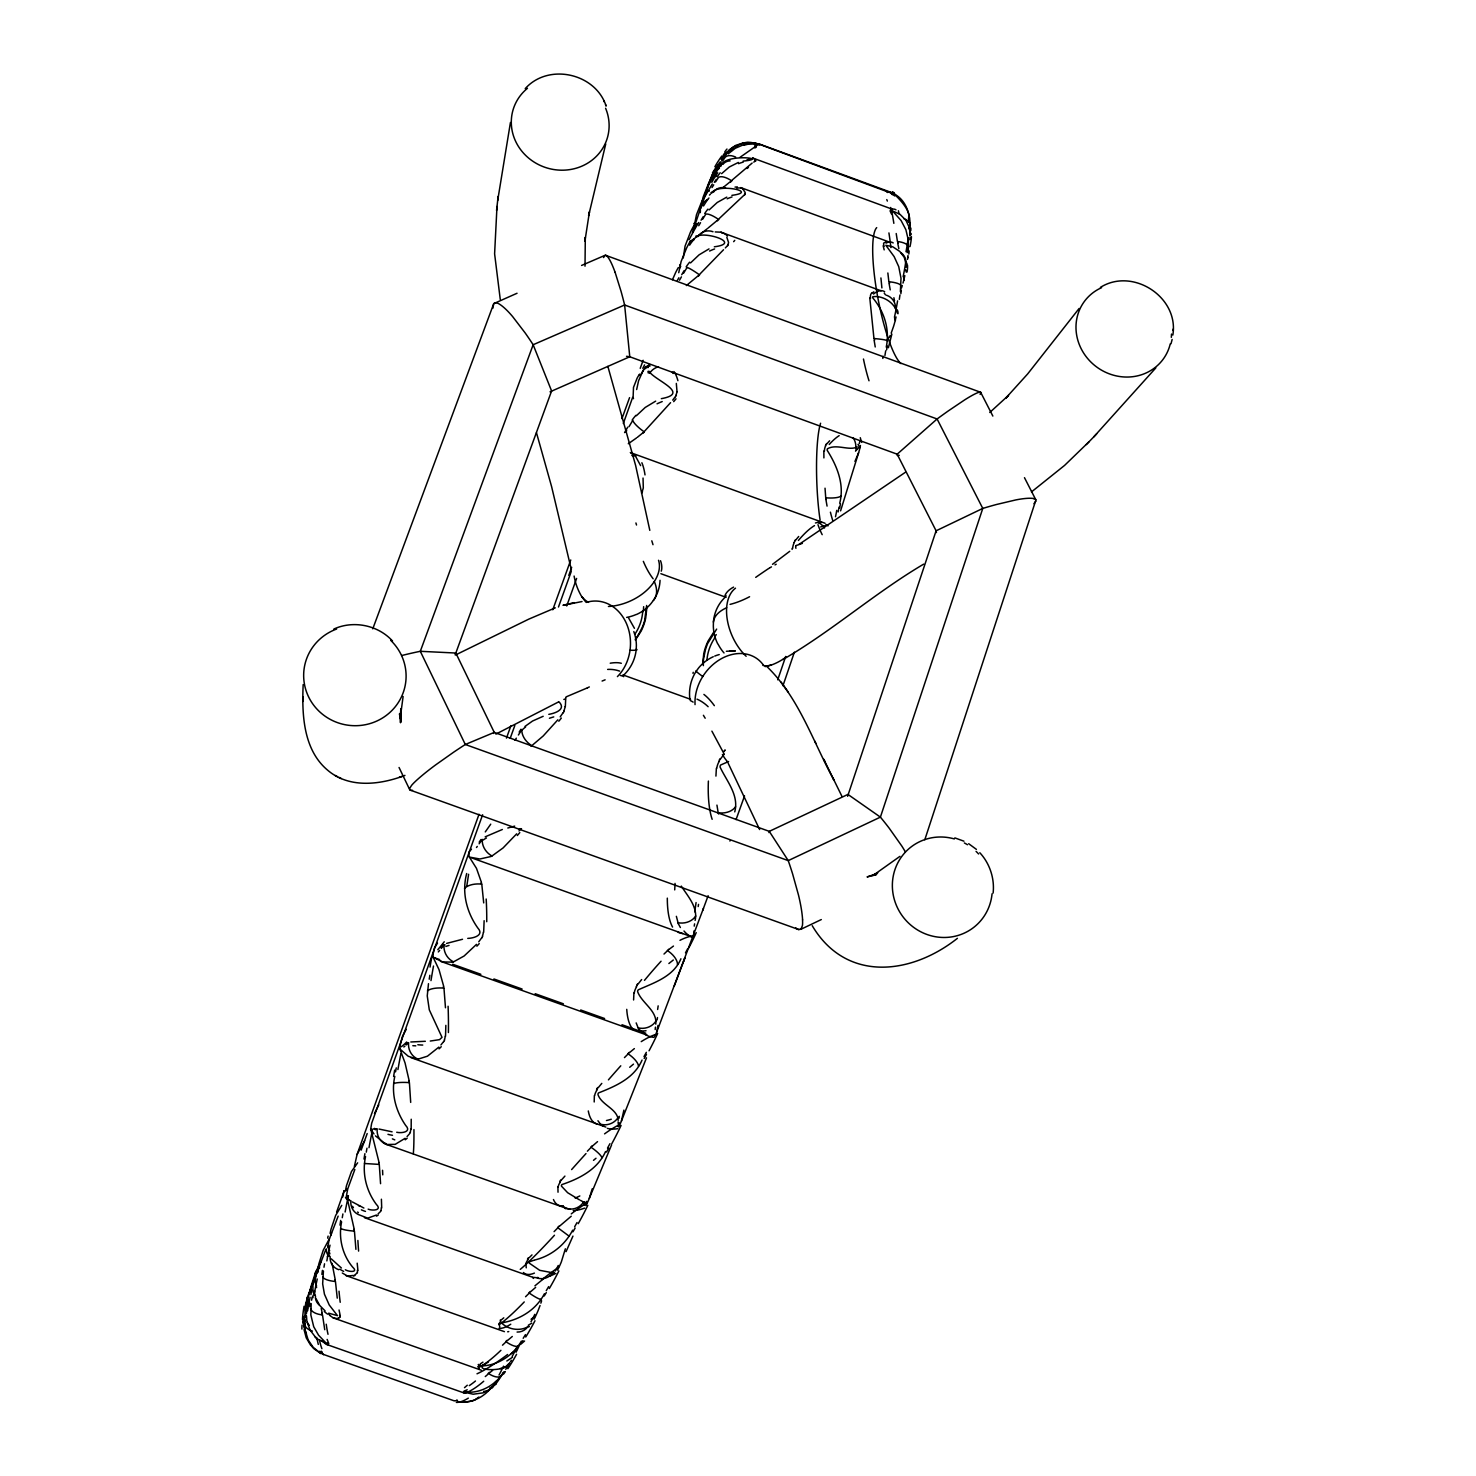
<?xml version="1.0" encoding="UTF-8"?>
<svg xmlns="http://www.w3.org/2000/svg" width="1476" height="1476" viewBox="0 0 1476 1476"><rect width="100%" height="100%" fill="white"/><g stroke="black" fill="none" stroke-linecap="round" stroke-linejoin="round"><path stroke-width="1.5" d="M618.149 1121.852L618.167 1123.439M906.227 265.754L906.172 267.248M306.436 1313.714L306.491 1311.666M674.716 889.899L675.03 883.404M357.93 1270.504L357.192 1263.179M304.185 1320.374L304.794 1328.455M715.934 776.099L716.377 768.24M404.941 775.398C380.402 784.771 349.388 788.719 327.82 770.343C303.097 749.79 301.842 714.107 303.17 684.569M302.82 701.451L302.931 696.69M643.647 606.691L643.351 611.544M908.275 252.414L908.404 240.404L905.877 229.684L901.098 220.551L892.5 210.902L899.973 214.297L905.95 220.311L909.53 228.024L910.157 235.791M303.816 1321.85L303.761 1325.706A13.45 8.745 -2.3 0 0 304.886 1329.156M311.215 1303.566L310.846 1314.968L313.724 1326.74L318.576 1335.208L326.196 1343.197L318.189 1339.267M310.938 1345.189A46.992 38.081 -51.6 0 0 313.761 1348.64L321.012 1353.64L313.17 1347.311L308.152 1339.931L304.997 1329.525L304.886 1319.728M466.693 873.534C461.601 892.39 466.582 912.131 477.744 927.906C484.608 935.267 473.611 938.256 467.763 938.385M908.478 222.101C915.268 207.599 880.674 183.983 896.652 195.404C907.574 202.821 910.655 217.083 910.157 229.481M702.631 664.403L703.757 653.683A58.468 56.475 33.1 0 1 708.259 640.732L713.997 631.728M683.259 257.968L685.067 246.105L690.454 232.119A123.394 112.545 25 0 1 693.462 226.437L694.218 225.883M658.001 1025.414L656.635 1032.222A151.161 59.372 20.4 0 1 654.514 1036.355M646.894 607.448L645.713 618.112A58.56 56.678 23 0 1 641.156 631.045L635.363 640.086M618.186 1120.358C617.688 1108.845 601.71 1105.266 598.038 1094.768A2.583 2.214 -5.2 0 1 598.555 1092.923C615.603 1086.17 634.274 1078.218 642.06 1060.063M734.753 811.874C739.236 795.195 726.69 781.173 720.122 767.151A2.62 2.546 -87.6 0 1 720.675 764.992L728.609 761.542M525.843 1263.548L526.249 1267.847M304.259 1318.105L304.407 1315.928M900.378 291.621L901.006 278.3L898.736 266.639L894.142 256.603L885.858 245.293L892.703 246.769L899.733 251.4L904.253 257.341L906.172 264.462M1172.848 335.07C1179.195 297.1 1132.719 267.064 1100.413 287.377M323.429 1271.02L322.654 1283.88L324.443 1294.194L329.24 1304.987L337.469 1315.633L328.668 1313.179M428.483 983.699L427.247 995.913L429.295 1009.842L442.025 1037.351L439.497 1039.658L430.272 1041.041M823.848 451.01L823.903 457.911M847.63 796.284L936.098 530.807L897.168 454.184L629.772 356.768L550.05 391.823M1173.088 330.606L1173.18 329.056M910.028 232.101L909.769 235.533M700.27 212.618L700.417 210.422M993.127 893.072C994.732 878.534 989.787 863.442 979.806 852.722M341.602 1221.87C338.336 1237.626 342.229 1254.637 352.579 1267.035C359.019 1272.847 348.687 1271.925 345.347 1269.766M680.916 958.791C673.462 976.688 654.274 982.61 638.259 989.824A2.601 2.417 -16.9 0 0 637.687 991.835C641.986 1003.311 657.374 1010.636 655.787 1024.141M792.077 549.386L792.169 548.316M394.793 1076.41C390.919 1093.421 395.882 1111.262 405.66 1125.413C412.044 1132.018 401.509 1133.42 396.712 1132.258M726.044 595.64A25.055 11.181 -11.9 0 0 725.343 597.042A41.863 39.538 39.3 0 0 713.425 622.116L713.332 626.045A42.011 40.055 34.6 0 0 717.631 643.665L718.222 644.422A42.214 40.535 32.5 0 0 724.015 652.945M381.712 1207.995L381.398 1199.213M303.964 1319.304L304.167 1316.869M365.55 1156.557C361.915 1173.106 366.177 1190.781 376.288 1204.305C382.616 1210.468 372.339 1210.929 368.151 1209.139M886.246 347.118C889.973 329.665 884.29 311.51 872.906 298.041A2.435 1.291 33.4 0 1 872.943 296.676C882.131 295.551 892.002 301.233 896.08 309.499M677.023 391.841L676.322 383.409M623.905 1110.118L621.414 1121.059A149.334 83.08 20.7 0 1 618.61 1126.908M623.647 675.159A42.121 41.31 9 0 0 636.248 649.089L636.377 645.086A42.287 41.328 18.6 0 0 633.813 631.599M839.733 503.15C844.641 484.534 837.095 465.973 827.243 450.42A2.546 1.993 39.9 0 1 827.593 448.667M496.988 206.492L494.608 253.835L500.272 299.48M557.91 1186.852L558.02 1192.221M910.028 237.415L909.769 239.666M693.868 227.673L696.487 214.721L701.69 201.714A126.438 122.213 29.2 0 1 704.901 195.515M305.145 1316.924L305.44 1314.286M655.178 1029.547L655.436 1027.148M907.98 255.44L907.537 259.37M411.177 1129.251L411.214 1119.232M497.67 200.57L510.438 122.49M496.545 210.533L498.132 196.474M636.654 389.553L638.591 380.716L642.447 372.063A149.703 98.338 17.6 0 1 645.418 367.155L649.883 364.535M681.303 886.098C687.798 896.283 698.166 907.297 695.122 920.415M594.348 1095.653L594.201 1101.982M678.739 272.709L681.119 261.492L686.598 248.023A143.67 126.567 14.9 0 1 690.048 241.603L695.51 237.728M445.531 1036.337L445.844 1025.359M633.924 992.887L633.591 999.972M311.639 1300.227L312.063 1297.164M899.954 295.016L899.327 299.37M483.667 932.26L484.128 920.692M565.345 706.561L565.751 697.742M699.993 211.898L700.344 209.537M700.657 208.19L703.277 196.714L708.775 182.895A130.072 129.39 77.2 0 1 712.17 176.29L715.454 173.891M323.982 1267.238L324.536 1263.788M694.587 923.865L694.237 926.116M702.76 203.264L703.13 200.921M885.692 350.808L884.936 355.476M403.114 696.487L400.217 718.092L400.826 708.867L400.513 722.742L400.199 713.388L401.177 721.672L399.387 713.941M354.351 1166.52L357.081 1154.453L479.036 814.254M429.221 979.197L429.867 975.267M342.266 1217.718L342.893 1213.955M366.288 1152.147L366.971 1148.199M395.55 1071.871L396.251 1067.868M839.032 507.098L838.755 508.556M693.019 673.388L693.222 672.3M692.373 232.599L700.38 208.891A140.257 133.467 11 0 1 703.941 202.083L707.502 199.5M838.589 509.534L838.128 511.951M565.363 1248.807L561.36 1261.851A144.094 117.895 21.6 0 1 557.504 1270.172M700.805 207.138L708.517 185.404A136.954 135.718 -14.8 0 1 712.096 178.467L716.45 175.275M592.227 1188.807L589.311 1198.346A146.954 102.803 21.1 0 1 585.935 1205.597M703.591 198.559L711.192 177.046A134.667 133.006 -66.2 0 1 714.716 170.183L718.074 167.784M338.152 1216.132L329.406 1238.918A143.283 130.165 25.8 0 0 327.912 1246.261L329.037 1250.559M888.386 347.746L891.873 334.093M768.904 832.575L769.273 831.357L847.925 794.42L880.397 817.132A90.59 21.771 54.1 0 1 889.235 828.239L901.836 846.08A40.811 9.945 54.1 0 1 905.268 851.744M605.732 143.984L588.61 215.754L589.441 211.843L584.902 241.308L585.308 237.415L585.013 266.178M924.806 839.752L1035.931 499.921A33.431 6.384 -17.4 0 0 1034.953 499.017L1033.735 498.611M1171.022 343.742L1172.147 339.462M860.453 445.494A147.268 96.826 18.6 0 1 858.589 452.8L840.6 510.844M540.862 1303.16L541.6 1300.799M901.504 287.986L902.279 285.532M858.589 452.8L854.936 461.434M603.518 257.562L605.197 255.293A33.413 6.052 76.7 0 1 606.396 255.625L607.319 256.437A40.036 7.251 76.7 0 1 615.086 272.322M336.602 1212.091L344.222 1190.615M744.55 795.896L736.063 819.586M623.315 423.501L632.65 397.395M506.471 738.111L510.899 725.786M482.634 814.752L371.712 1123.144A149.371 104.39 22.3 0 0 370.753 1129.14L379.074 1162.534M568.795 575.382L571.692 567.337M510.216 738.277L514.829 725.491M621.95 418.612L629.569 397.634M552.762 609.773L570.769 559.976M640.215 368.336L643.13 360.292M361.159 1150.118L367.192 1133.55M703.48 908.293L656.635 1032.222M540.05 1305.522L538.26 1310.19A140.921 128.191 22.6 0 1 534.072 1319.23M683.665 961.263L684.919 957.85L674.237 986.097M702.668 910.507L708.129 895.711M372.764 628.831L493.759 303.613L517.043 293.263M357.081 1154.453L364.664 1140.671M891.172 333.17L893.589 326.307A141.309 124.63 17.4 0 0 896.043 316.934M672.484 279.72L675.602 272.617A120.626 101.235 23.4 0 1 678.351 267.525M646.506 1057.812L621.414 1121.059M374.461 1113.476L378.797 1104.915M611.599 1144.878L589.311 1198.346M566.046 1251.666L572.946 1236.095M889.272 337.561L890.249 335.384M1035.894 501.12L1033.938 503.703M317.488 1270.541L309.48 1292.386A137.489 135.977 -88.7 0 0 307.801 1300.079L309.093 1305.301M354.83 1169.49L347.856 1188.586A146.493 119.722 23.5 0 0 346.565 1195.394L354.24 1229.342M646.34 1052.333L643.997 1056.595M316.786 1272.681L307.764 1296.26A134.814 132.6 -70.2 0 0 306.104 1303.788L307.395 1308.806L306.104 1303.788M609.957 1143.697L607.522 1148.051M325.735 1249.711L316.62 1273.493A139.888 135.792 33.1 0 0 314.978 1281.131L316.602 1287.607M577.042 1222.534L574.625 1226.814M679.495 280.2L681.432 276.861M605.547 1151.557C597.503 1169.472 579.514 1178.623 561.95 1184.564A2.546 1.919 0.8 0 0 561.489 1186.169L567.651 1192.719L579.348 1199.803M625.953 431.951L626.71 430.623M548.648 1286.611L546.268 1290.651M698.72 225.736L700.528 222.673M629.016 426.675L632.761 420.42A15.35 3.616 36.1 0 0 644.071 431.748L670.565 402.671M980.119 394.406L980.784 392.468A33.321 3.856 -36.9 0 0 980.082 392.118L979.142 392.247A39.926 4.631 -36.9 0 0 964.621 399.922L948.404 410.845A88.615 10.147 -36.9 0 0 937.094 418.981L897.168 454.184L897.279 455.438L899.253 455.346M572.651 1230.191C565.031 1244.988 551.009 1256.039 534.829 1259.987M683.591 273.189L687.06 267.488A14.778 1.605 35.7 0 1 699.273 274.702L723.535 249.739M638.315 635.086L642.263 627.355A67.232 64.833 0.7 0 0 644.588 620.769L646.654 605.455M320.938 1261.629L315.643 1272.054L311.104 1286.113A129.537 128.707 -21.1 0 0 309.517 1293.327M712.041 187.544L713.72 184.814M563.168 712.613L560.197 716.856M498.132 1379.47L496.951 1381.333M525.456 1334.636L523.187 1338.308M702.558 219.315L705.786 214.186A14.428 3.948 36.2 0 1 718.388 219.334L744.476 194.758M718.646 761.671L719.642 760.14M544.367 1293.806C536.157 1309.802 519.903 1319.618 502.596 1322.699A2.435 1.199 6.6 0 0 502.32 1323.677C509.312 1329.95 520.88 1331.37 528.906 1326.204M794.07 542.412L794.937 541.102M719.513 165.607L721.008 163.264M481.563 937.998L478.741 941.817M493.759 303.613L492.836 308.263M518.39 734.993L521.821 729.771A15.719 10.978 42.3 0 0 531.821 745.657L543.223 735.952L557.836 719.808M715.565 181.88L718.498 177.471A14.059 5.978 37.3 0 1 731.413 180.681L752.151 163.061M636.211 986.706L637.226 985.212M825.453 445.77L826.228 444.645M675.362 396.62L672.724 400.107M507.873 1366.149L505.733 1369.341M516.323 738.166L515.013 740.196M714.458 637.263L716.266 634.588M521.379 1341.13C513.482 1354.82 499.183 1364.691 483.279 1365.872C475.327 1370.706 507.652 1372.071 509.552 1362.791M719.937 163.153L720.657 162.065M443.612 1041.576L440.937 1044.934M329.425 1238.678L323.262 1250.172L319.019 1263.327A126.05 120.589 11.6 0 0 317.58 1270.061L318.06 1271.961M689.864 699.07A42.048 41.014 50 0 1 696.469 670.842L698.849 667.65A42.214 41.144 40.4 0 1 713.277 656.728M596.489 1090.044L597.466 1088.661M722.76 157.526L721.413 159.39L722.687 157.36M511.452 1360.282L510.364 1361.776M722.668 160.81L725.269 157.194A13.69 7.694 39 0 1 735.657 157.083M660.049 580.308A41.918 39.834 13 0 1 653.407 600.4L651.064 603.5A42.084 40.239 19 0 1 636.746 614.385L635.953 614.588A42.269 40.664 22.4 0 1 626.691 617.392M479.128 843.792L482.265 839.401A15.701 12.749 47.8 0 0 491.969 855.988L503.076 847.944L516.692 833.811M495.973 1382.809L490.327 1388.971L483.132 1392.846L473.206 1394.23L465.918 1392.532L467.394 1392.274M495.991 1381.407L494.054 1384.082M406.251 1029.362L402.524 1036.189L400.439 1044.049A151.807 84.372 21.5 0 0 399.885 1048.993L405.051 1062.941L409.166 1080.764M504.054 1371.776C496.342 1384.008 482.634 1392.624 467.929 1392.274M477.283 846.412L476.49 847.501M520.825 828.608L519.017 830.988M720.436 759.015L723.923 754.494M723.111 158.559L724.015 157.342M559.847 1181.981L560.769 1180.782M493.501 733.461L494.257 732.391L455.826 653.038L551.6 390.974L533.15 344.738A89.261 20.941 56.6 0 0 525.179 332.967L512.615 316.565A40.203 9.557 56.7 0 0 498.168 303.429L496.711 302.931A33.561 7.97 56.7 0 0 494.94 302.82L494.497 302.986M1079.122 308.466L1027.665 373.926L1005.802 398.096L1008.532 395.347L989.769 412.487M638.019 984.105L641.654 979.547M795.638 540.142L798.7 536.471M724.126 155.423L726.395 152.637A13.321 9.04 41.6 0 1 729.513 150.589M727.502 245.588L725.343 247.931M341.768 1205.338L335.679 1215.394L330.993 1229.305A123.043 110.239 15 0 0 330.107 1233.419M598.26 1087.646L601.802 1083.384M724.218 155.607L733.258 147.102L743.627 143.024A45.867 36.328 89.7 0 1 747.742 142.213L756.118 143.449M441.269 948.422L444.036 945.064A15.59 13.967 58.1 0 0 453.538 961.854L464.11 956.005L476.508 944.363M718.277 169.353L719.495 167.877M491.951 1386.757C485.327 1395.669 474.848 1401.942 463.575 1402.071C447.191 1401.019 472.763 1403.971 476.324 1398.639M826.855 443.852L829.623 440.807M527.504 1259.582L528.353 1258.585M724.771 156.345L725.878 155.017M439.663 950.378L438.317 951.928M690.547 262.931L699.052 254.868L709.015 248.909M561.507 1179.896L564.921 1176.095M1155.819 367.911L1093.734 436.914M636.377 415.734L645.197 407.468L655.676 401.14M437.486 943.164L434.498 947.924L433.206 953.607A153.633 60.295 20.8 0 0 433.132 957.26L439.018 969.64L443.704 986.337M709.107 209.943L717.244 202.47L726.801 197.12M716.653 629.09L707.631 643.573A67.103 64.077 52.5 0 0 705.325 650.16L703.591 658.665A44.704 43.025 45.5 0 0 703.369 665.639M455.014 654.016L455.826 653.038L420.309 651.303A90.977 17.804 -15.4 0 0 406.62 654.329L401.841 655.492M721.598 173.67L729.292 167.009L738.351 162.452M357.635 1162.83L351.454 1171.557L346.509 1185.597A120.331 98.338 16.5 0 0 345.439 1191.114L345.439 1191.114M857.261 446.896C849.364 451.158 836.707 443.593 827.612 448.686M587.393 1151.188L591.175 1147.313A15.295 3.136 34.7 0 1 601.913 1157.719M554.09 1231.648L557.873 1227.792L569.053 1236.113M529.035 1257.847L531.987 1254.895M624.459 1057.609L628.167 1053.882A15.498 5.812 34.9 0 1 638.499 1066.244M1031.484 491.914L1064.565 465.42L1089.159 441.619M1086.299 444.59L1096.65 433.907M720.805 166.437C722.041 153.153 772.059 158.393 743.148 161.087M525.567 1296.74L529.275 1293.068A14.705 2.048 35.9 0 0 540.88 1299.249M728.129 153.91L735.306 148.264L743.812 144.63M796.173 545.548L802.354 543.371M663.997 954.05L667.539 950.673A15.646 8.376 35.7 0 1 677.502 964.732M438.852 1047.111L427.45 1056.189L418.003 1059.159A15.443 14.575 79.2 0 1 408.594 1042.665L406.269 1044.897M709.439 195.09L710.491 194.112M407.044 1136.575L409.479 1133.808A16.974 12.823 42.2 0 0 410.402 1132.498M559.164 1226.501L571.23 1216.224M502.504 1345.189L506.084 1341.813A14.373 4.336 37.2 0 0 518.094 1345.964M592.466 1146.04L597.54 1141.631M530.548 1291.814L535.64 1287.386M525.216 88.634C548.389 62.675 595.529 73.154 606.138 106.087L605.511 104.667M697.964 275.957L686.395 285.551M629.422 1052.683L634.366 1048.606M717.115 220.533L707.926 228.171M525.013 726.395L532.559 721.026L543.186 716.284M728.978 149.962L735.601 145.423L743.535 142.785M507.338 1340.651L512.301 1336.481M642.706 433.003L637.411 437.283M501.766 1319.526L503.777 1317.81M871.726 293.3L873.81 291.824M730.214 181.751L724.199 186.622M485.272 1376.573L488.685 1373.621A14.004 6.31 39 0 0 501.028 1375.872M404.922 1046.115L403.834 1047.001M668.739 949.585L673.462 946.061M405.125 1138.31L395.217 1144.343L386.62 1144.509A15.295 14.575 -69.6 0 1 377.21 1128.753L375.328 1129.786M740.011 157.323L757.188 145.312M489.884 1372.588L492.67 1370.337M707.096 228.835L700.214 234.241M795.712 927.85L796.745 928.644A83.412 15.756 74.9 0 0 798.202 929.456L801.025 929.124L802.409 925.6A34.243 6.476 74.8 0 0 802.612 922.445L802.557 919.825M722.188 188.208L723.793 186.935M378.133 1213.807L380.31 1211.722A16.642 10.553 38.7 0 0 381.085 1210.671M899.936 856.357L873.497 875.139L876.135 874.788L867.076 876.928L877.187 873.478L872.15 875.508M755.011 161.308L753.738 162.102M772.52 564.312L789.752 551.286M698.314 235.662L699.273 234.961M636.543 437.929L628.278 443.759M696.432 237.064L697.373 236.363M485.18 836.837L502.338 829.494M798.977 544.423L905.544 472.191M714.716 170.183L718.074 167.784M712.17 176.29L713.757 175.201M471.453 849.217L469.294 851.652L468.888 854.899A154.814 33.173 20.3 0 0 469.368 857.076L476.49 868.368L481.453 882.463M731.672 149.703L733.461 148.486M712.096 178.448L716.34 175.589M482.947 1362.127L480.309 1363.879M711.764 193.153C715.731 182.803 760.454 191.603 731.875 195.349M339.498 1317.681L337.893 1318.345M478.907 1397.052L477.209 1398.123M923.699 564.127C874.825 592.965 832.095 631.027 783.055 659.477M376.417 1215.043L367.709 1218.143L360.347 1215.32A15.018 14.096 -43.3 0 1 350.864 1200.689L349.443 1200.542M703.941 202.083L707.336 199.998M957.389 938.349C910.803 975.175 845.859 982.499 812.224 925.692M769.679 567.909L768.073 568.887A82.25 7.675 -33.5 0 0 755.712 577.356M770.269 567.577L771.45 566.876M633.481 398.686A36.992 24.003 20.7 0 1 633.112 397.136L633.499 387.395L637.152 378.096A116.106 75.258 21.8 0 1 639.385 374.387L640.049 374.018M354.941 1274.729L356.841 1273.345A16.254 8.063 36.7 0 0 357.469 1272.57M690.048 241.603L694.237 239.389M774.992 564.884L776.192 564.238M873.497 875.139L877.722 872.851L872.777 875.305M558.408 702.004L495.899 734.107M446.601 943.404L462.523 939.271M735.38 147.342L737.428 146.308M455.291 655.086L528.851 619.108L555.29 607.854M587.393 687.871L589.33 686.93M587.264 687.927L566.046 696.912M800.675 929.4L821.302 919.566M467.228 1389.783L463.833 1391.241M581.581 265.44L604.846 255.403M602.097 681.045L605.123 679.827M333.871 629.034C353.391 620.086 378.133 625.086 392.542 641.045M661.322 398.668C691.358 393.225 653.997 380.162 648.923 371.14M353.447 1275.43L347.561 1276.076L342.303 1273.013M399.166 777.372L402.837 776.099M696.524 236.511C704.919 230.939 742.41 243.134 714.329 246.806M815.435 522.984L817.815 522.338A15.406 14.668 62.2 0 1 824.512 527.965M548.795 714.347C555.179 713.295 566.692 709.31 558.795 701.672M514.7 826.117L507.799 828.018M645.418 367.155L650.104 365.974M534.054 1260.209L529.847 1261.666A2.491 1.587 4.4 0 0 529.275 1263.124L539.718 1270.319L553.832 1272.995M759.605 144.611L758.406 144.925M759.384 144.685L759.494 144.648A15.018 1.144 5 0 0 759.015 144.408M574.256 602.614L563.002 605.308L582.024 601.562M886.264 241.935L884.53 242.599A37.306 13.413 65 0 0 884.106 242.784L883.663 243.245A14.649 4.945 43.5 0 0 884.161 246.326M754.218 143.928L759.494 144.058L890.526 192.157M452.523 962.131L442.579 961.928L433.132 957.26L439.645 959.585M328.373 1344.599L327.063 1344.562M457.523 1400.558L455.088 1400.835M410.808 1041.982L425.328 1041.281M508.74 1331.592L507.67 1331.795M744.642 143.928L756.081 143.486M743.627 143.024L751.266 142.508L758.277 143.873L889.714 192.6M735.011 187.101L737.354 186.898M748.332 143.707L756.468 143.615M412.524 790.287L411.527 790.38A83.652 10.221 -35.8 0 1 410.365 790.232L409.535 788.59L411.638 785.306A34.354 4.207 -35.7 0 1 413.889 782.87L415.863 780.97A41.144 5.018 -35.7 0 1 435.826 764.771L453.759 752.114A91.309 10.978 -35.7 0 1 465.309 744.494L494.257 732.391L769.273 831.357L788.239 860.619A91.032 16.937 74.8 0 1 792.612 873.921L798.498 895.083A41.014 7.731 74.8 0 1 802.593 919.899M890.877 209.075L892.279 209.205A57.933 16.088 -81.4 0 1 895.969 209.832M715.233 231.935L720.971 232.193L881.172 290.827M538.02 1277.478L536.969 1277.589M726.376 651.285L731.948 650.953M818.608 522.246L821.818 522.393M454.184 1400.853L322.266 1354.009M697.853 236.529L697.964 236.511A14.649 13.432 67.6 0 1 712.982 231.714M732.982 650.953L735.343 650.953L729.716 650.934M364.498 1163.512L379.277 1164.398L380.568 1183.678M417.099 1059.141L408.243 1056.263L399.885 1048.993M569.773 1209.028L566.766 1208.475M392.099 1131.815L379.037 1129.048M532.744 1277.293L536.212 1277.644A14.981 14.336 77.5 0 0 553.131 1272.386M323.539 1354.673L321.288 1351.924M954.824 837.888L963.957 841.191M363.889 1208.032L352.321 1201.907M752.797 158.024L755.546 159.906M364.406 1217.645L532.283 1277.127M345.974 1275.596L504.423 1331.647M330.126 1315.688L333.17 1317.865L481.36 1370.245M464.829 1393.233L325.993 1344.23L322.1 1341.001M410.992 1057.646L605.88 1127.074M386.62 1144.509L566.101 1208.254A15.258 14.815 -73 0 0 583.537 1202.054L583.869 1203.862M464.608 1393.159L463.187 1392.237M452.671 964.234L480.881 974.308M493.906 978.975L522.117 989.049M535.142 993.699L563.352 1003.791M580.714 1009.99L604.588 1018.514M621.968 1024.731L645.842 1033.255M440.531 961.3L647.041 1035.1M799.106 929.695L409.848 789.974L399.055 767.483M622.909 674.901L690.602 699.329M630.326 452.542L825.029 523.26M660.879 573.703L726.081 597.319M605.566 255.274L980.654 392.284L992.85 416.066M752.52 157.932L892.279 209.205M740.712 187.581L889.88 242.249M720.971 232.193L722.004 232.581M566.101 1208.254L563.094 1206.409M333.17 1317.865L336.62 1318.511A54.852 20.277 88.7 0 0 337.893 1318.492M385.845 1144.195L375.457 1135.856M603.721 1126.28L601.046 1124.657M580.419 1200.32L583.537 1202.054M335.126 775.472L337.432 776.634M338.945 777.409L341.233 778.553M630.898 452.892L634.754 455.438M341.417 1268.013L331.27 1258.843M891.135 192.397L892.224 193.245M890.748 193.172L892.371 194.205M968.68 843.719L976.392 849.364M325.071 1310.836L319.757 1305.522L316.233 1299.028M893.46 194.98L894.714 195.957M626.525 356.306L629.772 356.768L624.625 304.997A88.855 15.885 76.6 0 0 621.064 291.381L615.086 272.248M742.945 189.02L745.195 192.544A14.114 5.517 -0.7 0 1 744.605 194.002M641.045 1031.355L638.721 1028.643M348.096 1199.822L348.668 1200.283A65.534 11.845 -66.1 0 0 349.572 1200.228M767.133 666.801C799.014 697.687 812.907 741.579 833.737 779.679L823.719 759.199L824.733 761.302M314.905 1336.426L310.126 1330.134L307.211 1322.404M321.399 1353.215L319.812 1351.186M329.941 1315.467L328.964 1314.323M479.165 1368.769L478.095 1366.758M884.216 293.152L885.6 294.923M936.467 532.541L936.098 530.807L982.776 508.427A88.911 16.753 -17.4 0 1 996.318 504.534L1015.912 499.903A40.055 7.638 -17.4 0 1 1033.809 498.574M310.716 1345.374L306.233 1337.81L304.038 1329.636M890.471 192.341L892.482 194.795M373.981 1133.955L370.753 1129.14M781.118 682.096L788.129 691.986M329.185 1255.523L330.181 1256.759A14.649 13.21 -24.6 0 0 338.76 1269.711M353.428 1207.682L352.506 1206.279M628.499 617.798L634.44 628.315M680.381 927.518L678.37 923.773M724.218 754.144L711.893 731.137M703.406 715.288L705.177 718.222M672.392 372.155L673.13 373.465M726.819 237.249L728.554 242.47A14.483 7.731 -2.5 0 1 727.834 244.536M638.573 1028.698A47.214 23.081 -19.6 0 1 638.13 1027.886L636.174 1022.905M597.946 1120.745L600.474 1124.159A15.406 14.852 -33 0 0 618.241 1117.369M348.982 1200.265L346.565 1195.394M1024.473 477.67L1035.709 499.589M832.778 777.704L841.892 796.247M814.77 741.1L815.877 743.387M728.148 763.184L759.642 829.549M603.702 100.589L604.293 101.918M891.412 213.891L890.046 210.791M499.792 1326.998L499.054 1323.843M329.646 1250.781L327.912 1246.261M328.687 1254.563L328.336 1253.493M305.735 1331.942L306.418 1333.732M327.137 1339.415L328.797 1343.603M795.933 548.297L795.712 547.485A2.583 2.269 46.9 0 1 796.154 545.53M640.639 465.641L635.436 456.084A15.443 14.409 -30.8 0 0 631.876 455.512M678.388 923.773A47.509 28.782 -25 0 1 678.038 922.685L676.359 916.319M318.133 1271.74L317.58 1270.061M316.528 1285.947L314.978 1281.131M653.001 544.699L651.802 540.806M896.338 310.052L896.522 311.03M536.471 432.726L551.581 486.545L571.378 569.791M607.854 366.399L635.639 465.512L649.809 530.364M309.185 1305.061L307.783 1300.079M884.179 249.887L883.146 245.736M318.299 1344.415L316.657 1337.367M329.609 1252.792L329.886 1253.899M907.482 249.093L907.74 250.145A134.482 133.855 0.5 0 1 907.186 252.673M314.886 1294.101L315.458 1296.186A14.243 11.956 -13.2 0 0 319.425 1305.153M898.404 210.754L899.068 213.78M321.233 1308.345L322.248 1313.363M898.847 248.669L897.703 243.116M332.045 1263.29L335.236 1279.784M339.056 1310.005L340.255 1315.78M827.058 506.102L825.914 499.571M890.231 289.886L889.087 283.447M694.015 930.913L693.775 934.843A152.305 32.657 20.1 0 1 692.392 937.039L469.368 857.076L479.885 858.995L490.844 856.541A48.118 31.125 60.2 0 0 491.969 855.969M875.231 346.971L874.143 340.31M324.738 1329.71L322.506 1314.913A14.022 6.587 1.7 0 1 310.716 1308.64M896.209 233.522L897.445 241.529A14.04 5.701 1.3 0 1 908.626 247.156M716.93 805.103L718.185 812.722A15.701 11.254 1.5 0 0 735.565 806.726M314.609 1292.349L314.48 1290.762M887.851 272.986L888.866 281.75A14.391 3.653 3 0 1 901.006 285.661M337.248 1298.142L335.458 1281.482A14.391 4.612 3 0 1 322.69 1276.869M643.038 478.04L643.296 487.818A15.332 13.21 -18.9 0 1 642.097 491.416M355.919 1249.342L354.443 1231.132A14.742 2.343 3.7 0 1 340.679 1228.346M869.788 297.875L873.958 338.539A14.742 1.31 4.1 0 1 887.094 340.587M483.704 902.906L481.785 884.124A15.664 8.081 1.1 0 0 464.534 888.46M825.029 488.187L825.73 497.799A15.314 3.911 4.9 0 0 840.877 496.102M306.473 1315.836L306.713 1318.972A13.838 10.443 -6.4 0 0 309.37 1325.374M445.475 1007.757L443.962 988.127A15.535 5.535 2.8 0 0 427.394 990.894M410.697 1102.406L409.406 1082.628A15.332 2.841 3.6 0 0 393.686 1083.624M390.697 640.344A51.236 49.889 7.5 0 1 385.974 715.657A51.236 49.889 7.5 0 1 310.144 699.808A51.236 49.889 7.5 0 1 336.62 629.034M586.212 602.429A42.859 35.719 -87.7 0 1 626.71 624.127A42.859 35.719 -87.7 0 1 617.411 676.617M636.23 649.089A42.841 2.694 7.8 0 1 630.031 650.233M607.632 669.421A83.652 48.708 -67.2 0 1 619.606 671.119M620.4 675.455A27.601 3.1 1.4 0 1 623.702 676.672M610.234 663.204A83.394 26.217 -38.6 0 1 621.304 663.278M565.474 698.923A18.007 8.708 -15.1 0 1 563.85 699.458M605.603 108.265A49.188 46.033 17.4 0 1 583.61 165.367A49.188 46.033 17.4 0 1 520.29 149.187A49.188 46.033 17.4 0 1 527.467 88.302M658.536 560.29A42.638 27.601 -24.2 0 1 608.426 606.47M588.518 602.393A42.638 27.601 -24.2 0 1 582.079 596.857A42.287 40.516 26.7 0 0 585.529 601.654M654.292 581.544A42.656 22.749 33.6 0 1 653.407 600.4M653.148 578.795A82.398 40.018 87.8 0 1 643.333 561.341M660.528 560.714A27.38 15.314 41.6 0 1 661.266 571.157M581.913 596.95A60.442 57.509 29.4 0 1 574.109 576.046M635.916 522.965A82.361 2.749 73.5 0 1 636.525 525.013M642.724 611.488A49.575 47.97 23.3 0 1 634.901 634.182M706.912 660.215A49.501 47.822 32.8 0 1 714.974 637.614M794.365 652.189A595.197 36.494 -70.2 0 1 782.944 685.75M785.693 656.433A600.935 35.775 -70.2 0 1 777.723 679.809M576.618 578.426A602.06 3.063 -70.2 0 1 566.729 605.953M571.249 571.452A596.378 1.956 -70.2 0 1 558.481 607.005M638.222 635.031A44.778 43.358 9.6 0 1 635.27 639.293M645.178 368.76A82.914 12.048 -79.9 0 1 648.241 367.506M642.816 368.317A81.328 14.76 -60.6 0 1 644.588 364.886M632.189 420.014A57.693 56.549 59.7 0 1 635.916 415.328M624.588 432.597A66.272 3.173 -59.6 0 1 627.724 427.173M647.964 371.399A66.494 10.683 -76.8 0 1 648.259 373.004M649.532 373.317A15.258 14.594 -60.6 0 1 658.517 366.749M657.041 403.815A52.287 31.457 -24.4 0 1 662.207 401.564M832.685 520.345A77.324 30.129 88.6 0 1 830.416 512.172M822.187 534.663A74.796 30.885 89.9 0 1 817.962 524.681M826.246 499.478A46.402 37.841 -72.5 0 1 826.062 497.707M853.036 437.597A15.221 14.834 -80.6 0 1 855.729 448.409M855.656 450.457A65.719 5.793 -63.5 0 1 856.597 449.239M855.526 451.121A82.139 5.775 -57.8 0 1 859.604 446.896M857.98 444.387A77.785 29.612 86.7 0 1 859.918 447.689M861.652 442.339A75.996 24.557 84.4 0 1 860.268 437.689M859.973 440.604A80.553 16.771 -79.3 0 1 859.253 443.704M836.781 510.345A81.789 14.631 -80.7 0 1 835.508 516.729M840.453 503.703A65.571 7.657 -80.5 0 1 839.659 508.095M673.923 371.565A62.988 24.262 -73.8 0 1 677.908 380.697M676.894 391.841A15.111 11.697 -10.4 0 1 675.971 395.033M676.395 395.125A17.011 13.321 -3.8 0 1 675.584 396.693M676.008 398.815A57.896 13.967 -43.2 0 1 673.683 401.656M644.256 432.007A46.992 40.701 -68.4 0 1 642.89 433.261M820.102 520.087A62.712 9.336 88 0 1 820.601 423.243M824.401 451.195A15.682 11.365 55.2 0 1 825.619 445.918M826.062 444.331A39.741 25.35 81.3 0 1 826.708 443.556M829.235 444.479A62.785 20.24 -66.1 0 1 839.161 435.641M689.606 245.164A80.313 15.59 -76.6 0 1 694.347 239.167M689.052 239.832A78.228 17.62 -64.8 0 1 698.646 222.544M686.137 266.916A55.553 54.354 -18.2 0 1 689.624 262.193M681.727 274.721A64.077 6.882 -61.4 0 1 684.163 270.606M677.336 280.458A79.87 16.513 -62.6 0 1 678.886 277.746M695.75 236.178A64.335 12.214 -73.3 0 1 696.58 236.326M709.605 251.031A50.516 38.45 -40.7 0 1 714.624 248.946M869.013 380.79A72.066 19.944 81.9 0 1 863.46 359.019M874.567 340.273A44.612 33.653 81 0 1 874.364 338.521M886.652 295.274A14.612 13.671 -20.9 0 1 895.434 308.742M896.116 309.388A63.579 7.583 -66.8 0 1 896.578 309.48M897.113 309.978A79.575 10.849 -61.1 0 1 897.962 313.761M894.585 318.004A75.092 16.992 79.6 0 1 895.434 320.513M897.39 313.299A72.73 11.882 78.8 0 1 896.725 310.55M894.53 300.809A72.73 11.882 78.8 0 1 893.884 297.709M897.574 300.883A77.49 19.391 -75.7 0 1 894.438 317.266M883.22 356.288A79.114 18.358 -77.6 0 1 882.832 358.447M887.187 345.938A63.413 11.015 -78.7 0 1 886.615 349.867M721.893 232.821A60.867 23.155 -65.5 0 1 727.465 236.068M728.351 244.61A16.31 8.708 2.5 0 1 727.797 245.662M734.753 240.348A55.811 4.059 -40.5 0 1 733.646 241.677M699.569 274.96A45.166 36.439 -38.1 0 1 698.24 276.233M870.545 298.263A15.037 7.232 45.9 0 1 870.803 294.499M871.172 293.558A38.21 17.823 68.8 0 1 871.652 293.152M873.515 294.038A60.664 19.502 -74.3 0 1 884.659 291.713M703.535 205.957A78.708 16.494 -74.6 0 1 708.941 198.005M703.462 199.444A76.457 18.099 -67.2 0 1 712.299 184.02M704.679 213.577A54.169 50.59 0.5 0 1 707.945 209.112M701.082 220.182A62.748 8.247 -62.6 0 1 703.277 216.603M710.897 192.729A63.007 12.343 -71.4 0 1 711.967 192.175M713.425 192.194A14.28 12.269 54.7 0 1 725.583 187.95M727.17 198.817A49.483 39.686 -52.5 0 1 732.022 196.954M900.95 363.594A70.424 13.782 79.3 0 1 877.279 294.647A70.424 13.782 79.3 0 1 876.707 227.636M889.53 283.466A43.505 29.981 71.7 0 1 889.308 281.787M900.877 252.617A14.225 12.509 -8.7 0 1 905.913 262.691M906.744 263.097A62.269 7.86 -68.6 0 1 906.965 263.817M907.445 264.942A77.97 12.472 -63.1 0 1 907.057 272.027M903.644 277.765A73.431 10.147 77.5 0 1 904.364 280.274M906.172 272.008A70.922 5.424 77.2 0 1 905.618 269.684M905.821 261.307A75.756 19.889 -73.8 0 1 903.127 276.713M904.825 275.643A137.932 131.456 15.7 0 1 902.998 283.078M901.301 290.163A62.084 12.177 -77.4 0 1 900.877 293.706M736.838 188.172A59.538 21.531 -61.7 0 1 743.055 188.78M745.195 194.076A15.885 6.144 3.9 0 1 744.827 194.814M718.738 219.592A44.04 32.675 -28.4 0 1 717.465 220.791M880.914 277.949A59.188 3.653 85.2 0 1 881.892 287.931M886.098 243.134A59.354 18.063 -78 0 1 893.201 242.931M711.801 182.323A76.955 16.845 -72.6 0 1 717.723 172.766M712.004 175.275A74.63 18.026 -69.5 0 1 719.937 162.083M717.225 176.825A52.767 45.461 6.5 0 1 720.196 172.766M714.347 182.323A61.309 9.262 -64 0 1 716.303 179.316M720.048 165.847A61.549 12.085 -69.5 0 1 721.34 164.666M722.889 164.445A13.874 10.83 47.2 0 1 730.159 160.884M738.572 163.67A48.376 39.594 -65.6 0 1 743.221 162.12M898.183 243.208A42.343 25.609 64.9 0 1 897.925 241.64M908.644 227.894A13.838 11.052 -2.5 0 1 910.212 233.134M911.098 233.411A60.83 7.804 -70.4 0 1 911.135 234.721M911.448 236.658A76.235 13.487 -65.3 0 1 910.028 246.547M907.795 257.119A71.66 3.376 76.1 0 1 907.961 257.783M908.164 237.654A73.929 19.908 -71.8 0 1 906.006 251.713M909.105 250.902A60.664 12.989 -76 0 1 908.847 254.001M746.911 159.943A58.117 19.391 -58.3 0 1 752.373 158.799M755.675 159.906A13.727 3.303 0.3 0 1 754.937 160.736M755.694 160.81A15.461 3.598 4.7 0 1 755.583 161.253M746.911 168.522A53.228 5.037 -40.9 0 1 748.461 167.434M731.856 180.884A42.841 28.155 -21.6 0 1 730.638 181.991M888.921 232.913A57.767 7.528 85.5 0 1 890.895 247.581M891.762 211.935A14.262 2.694 41.9 0 1 890.508 209.518M890.655 209.315A36.328 8.874 62.3 0 1 891.006 209.315M714.624 173.781A75.11 16.716 -70.5 0 1 720.915 163.024M714.864 166.751A72.767 17.472 -71.8 0 1 721.856 156.013M723.812 156.548A51.328 39.354 9.3 0 1 726.45 153.006A13.487 9.17 42.6 0 1 732.299 150.312M721.653 160.958A59.815 9.926 -65.6 0 1 723.332 158.541M723.425 155.054A60.036 11.531 -67.7 0 1 724.882 153.301M743.941 145.331A47.158 38.413 -78.6 0 1 748.369 144.168M908.46 218.153A13.45 9.391 1 0 1 908.699 219.629M910.876 228.079A59.188 13.487 -74.5 0 1 910.784 230.68M903.976 218.762A13.653 7.417 -1.1 0 1 910.212 225.016M754.605 145.995A56.623 16.863 -55.4 0 1 755.601 145.644M758.885 144.113A13.339 1.162 0.8 0 1 757.631 144.297M754.845 147.932A51.863 8.893 -42.1 0 1 756.247 147.268M890.729 207.47A56.309 10.959 86.4 0 1 893.847 223.337M891.32 193.098A35.332 4.391 60.6 0 1 891.596 193.319M892.371 191.88A56.439 13.727 -84.4 0 1 894.382 193.005M712.318 179.445A73.246 16.181 -68.5 0 1 718.849 167.858M712.465 172.876A70.94 16.531 -74 0 1 718.443 164.722M724.734 152.01A49.907 32.638 10.7 0 1 726.967 149.039M723.24 155.386A58.302 10.277 -67.2 0 1 724.679 153.559M721.358 159.371A58.505 10.719 -66.1 0 1 722.982 157.12M756.302 143.91A14.594 1.125 4.9 0 1 757.004 144.058M755.343 144.925A50.498 12.214 -43.9 0 1 756.542 144.74M886.781 199.592A54.852 13.93 87.8 0 1 887.353 201.068M887.5 192.526A13.468 1.494 40.6 0 1 886.301 191.05M719.568 164.445A56.808 10.35 -68.8 0 1 719.974 164.002M708.941 191.363A71.383 15.295 -66.6 0 1 709.347 190.644M694.255 228.263A69.593 14.133 -64.9 0 1 696.617 223.743M693.812 223.78A67.564 13.782 -78 0 1 694.845 222.673M679.938 267.802A67.914 12.749 -63.2 0 1 680.713 266.307M679.643 265.016A66.088 12.085 -79.7 0 1 679.827 264.942M641.58 373.373A65.036 9.576 -60.6 0 1 643.388 369.978M639.311 374.886A63.671 8.339 -82.4 0 1 639.698 375.531M331.196 1234.932A67.601 12.417 -64.4 0 1 331.473 1232.663M327.672 1238.124A69.649 16.753 -75.2 0 1 328.115 1236.095M342.746 1196.944A67.97 15.35 -77.2 0 1 344.056 1190.874M346.768 1189.859A66.106 11.107 -62.9 0 1 346.86 1188.789M319.296 1268.622A69.243 13.561 -66.1 0 1 319.572 1266.943M314.609 1277.367A71.475 17.878 -73.1 0 1 315.772 1271.426M310.901 1294.673A71.014 14.465 -67.9 0 1 311.694 1290.098M306.362 1312.625A72.859 15.074 -69.8 0 1 308.392 1300.67M302.469 1319.562A75.239 19.077 -68.6 0 1 304.074 1306.278M305.347 1309.765A73.339 18.69 -70.9 0 1 307.211 1297.238M303.263 1322.57A58.468 10.59 -72.5 0 1 303.226 1320.466M304.868 1326.74A13.284 9.465 -3.4 0 1 304.222 1323.751M304.499 1321.481A48.56 38.247 33.7 0 1 304.499 1320.466M307.598 1310.836A74.722 15.35 -71.7 0 1 310.108 1297.312M304.997 1314.157A77.103 18.985 -66.3 0 1 305.772 1302.865M301.897 1329.083A49.926 34.096 31.2 0 1 302.063 1325.116M303.041 1323.621A60.036 11.125 -73.3 0 1 303.115 1321.131M303.742 1322.478A59.981 10.35 -74.1 0 1 303.89 1319.728M312.414 1331.094A13.653 8.21 -0.3 0 1 304.665 1323.972M489.792 1389.34A13.635 7.933 41.7 0 1 483.704 1391.296M493.611 1386.148A59.298 13.764 -66.7 0 1 492.043 1388.067M503.371 1372.495A74.04 22.158 -70.7 0 1 495.844 1383.898M321.897 1348.677A56.512 13.782 -86.9 0 1 319.499 1340.171M322.211 1352.274A52.066 12.638 83.2 0 1 321.381 1351.186M467.283 1385.208A56.531 8.192 -48.6 0 1 464.497 1387.661M457.099 1400.134A35.184 3.838 -20 0 1 456.601 1400.189M468.316 1398.141A56.309 17.472 -53.5 0 1 456.342 1402.403M314.351 1293.843A76.567 15.221 -73.7 0 1 317.248 1279.009M313.318 1292.755A78.855 18.339 -64 0 1 313.078 1283.954M321.768 1313.234A42.896 26.07 61.1 0 1 322.008 1314.784M304.609 1321.518A51.346 28.634 29.6 0 1 304.757 1318.16M305.864 1317.293A61.568 11.79 -71.6 0 1 305.735 1315.3M309.849 1306.74A61.494 9.815 -75.7 0 1 310.2 1303.326M317.746 1339.728A48.154 37.232 -40.9 0 1 314.665 1336.61M505.364 1371.61A60.793 13.413 -65.1 0 1 503.593 1374.045M516.582 1354.267A75.885 22.583 -68.4 0 1 507.873 1368.695M511.323 1353.603A70.903 7.417 -37.5 0 1 517.135 1349.248M512.486 1357.256A73.468 11.55 -39.2 0 1 506.84 1360.983M516.711 1347.403A78.117 11.439 -74.6 0 1 512.19 1356.37M519.423 1345.208A137.526 133.799 25.5 0 1 516.046 1352.219M503.5 1366.149A76.365 11.919 -72.6 0 1 499.036 1375.042M496.231 1383.621A60.922 7.675 -69.3 0 1 495.29 1384.875M494.202 1385.171A13.801 10.664 41.2 0 1 489.755 1388.012M328.023 1334.304A57.97 11.365 -89 0 1 326.233 1324.212M327.524 1342.773A13.69 2.38 39.1 0 1 328.281 1344.101M328.41 1344.175A15.406 2.934 34.9 0 1 327.801 1344.156M327.045 1343.898A53.468 16.531 85.6 0 1 325.993 1343.289M475.475 1381.001A58.044 11.66 -50.7 0 1 469.276 1385.632M463.63 1392.237A14.225 2.491 -2.3 0 1 465.733 1391.407M483.722 1381.241A57.748 15.221 -51.4 0 1 465.18 1392.92M488.205 1373.4A42.269 25.313 -23 0 1 489.405 1372.348M326.842 1260.928A78.339 14.594 -75.6 0 1 330.015 1245.135M327.69 1254.637A80.479 17.066 -61.9 0 1 326.288 1248.788M334.794 1279.729A44.114 30.775 67 0 1 335.015 1281.408M312.986 1297.644A52.767 21.826 28.6 0 1 313.189 1295.116M314.443 1294.932A63.025 12.177 -69.8 0 1 314.093 1293.548M321.897 1274.415A62.951 8.93 -77.2 0 1 322.432 1270.356M327.672 1314.175A49.261 35.203 -32 0 1 324.277 1311.481M522.947 1340.54A62.213 12.731 -63.6 0 1 521.01 1343.492M534.976 1320.743A77.619 22.491 -66 0 1 525.733 1337.016M531.083 1319.249A72.73 13.874 -39.2 0 1 535.124 1316.297M531.729 1323.197A75.128 18.118 -41.5 0 1 528.26 1325.245M534.792 1314.341A79.704 10.443 -76.6 0 1 530.973 1321.684M509.847 1363.455A62.361 7.878 -71 0 1 509.109 1364.175M508.113 1364.267A14.188 12.195 46.8 0 1 500.143 1368.566M340.218 1302.293A59.391 8.395 89.3 0 1 339.019 1291.205M339.554 1315.356A14.077 4.594 39.9 0 1 339.794 1317.072M339.923 1317.164A15.849 5.48 35.5 0 1 339.277 1317.514M488.464 1361.868A59.483 14.963 -53.3 0 1 480.862 1365.983M478.206 1366.758A14.612 4.742 -3.8 0 1 480.106 1364.894M478.15 1364.765A37.14 5.24 -21.3 0 1 478.63 1364.414M500.918 1350.319A59.151 12.417 -49.7 0 1 479.645 1367.016M505.696 1341.555A43.468 29.852 -29.6 0 1 506.951 1340.392M524.589 1341.02A70.461 12.417 -40.5 0 1 520.29 1344.581M507.615 1354.507A70.461 12.417 -40.5 0 1 477.006 1373.805M345.126 1211.999A79.981 13.45 -77.4 0 1 348.428 1195.634M348.17 1199.674A81.881 15.166 -59.9 0 1 345.476 1197.165M353.834 1229.36A45.258 34.834 75.5 0 1 354.037 1231.132M327.321 1256.832A54.169 13.727 27.9 0 1 327.967 1255.559M329.019 1255.91A64.354 12.214 -67.9 0 1 328.41 1255.19M339.997 1225.135A64.28 7.675 -78.6 0 1 340.698 1220.431M343.65 1271.371A50.332 31.845 -25.2 0 1 339.904 1269.194M546.305 1292.589A63.523 11.679 -62.3 0 1 544.22 1295.983M558.869 1270.91A79.243 21.808 -63.7 0 1 549.312 1288.53M542.264 1279.489A74.483 20.295 -41.8 0 1 558.5 1267.367M555.788 1273.401A76.623 24.391 -44.7 0 1 549.423 1276.297M558.223 1265.467A81.106 8.874 -78.4 0 1 555.197 1271.02M529.275 1326.61A63.671 7.749 -72.8 0 1 528.759 1326.703M527.818 1326.703A14.594 13.45 57.5 0 1 517.08 1332.072M358.594 1251.094A60.7 4.889 88.2 0 1 357.875 1240.467M357.413 1270.246A14.446 6.863 41.3 0 1 357.284 1272.441M354.96 1275.504A56.106 23.653 -87.5 0 1 353.447 1275.984M510.77 1324.212A60.83 17.952 -56.5 0 1 499.017 1328.271M499.183 1323.824A15 7.011 -6.2 0 1 501.102 1320.983M500.143 1320.319A38.062 10.111 -23.2 0 1 500.733 1319.747M524.238 1301.943A60.461 9.059 -48.6 0 1 499.146 1324.728M528.943 1292.792A44.612 33.708 -38.5 0 1 530.235 1291.518M534.921 1285.836A72.066 6.624 -39.9 0 1 544.035 1278.382M369 1147.664A81.438 11.771 -79.1 0 1 372.247 1131.243M374.609 1128.384A83.043 12.601 -58.3 0 1 370.531 1129.491M378.705 1162.608A46.309 37.97 87 0 1 378.908 1164.435M358.483 1205.615A55.461 4.539 27.4 0 1 359.904 1206.169M364 1159.066A65.461 6.07 -79.7 0 1 364.886 1153.678M365.476 1211.409A51.328 27.121 -20.2 0 1 361.362 1209.822M533.482 1278.364A45.129 2.657 -12.1 0 1 533.113 1278.345M575.123 1228.069A64.686 10.295 -61.2 0 1 572.928 1231.814M587.817 1205.32A80.682 20.479 -61.6 0 1 578.223 1223.678M571.267 1213.899A76.051 26.384 -45.3 0 1 586.802 1203.032M584.68 1208.124A77.859 30.037 -48.9 0 1 573.26 1210.541M586.544 1201.372A82.25 6.771 -79.9 0 1 584.367 1205.32M554.312 1272.939A64.833 7.214 -74.6 0 1 554.017 1272.386M382.764 1174.841A61.881 0.941 87.6 0 1 382.561 1170.284M381.288 1207.792A14.778 9.04 43.8 0 1 380.882 1210.523M378.207 1215.08A57.232 26.476 -82.8 0 1 376.454 1216.132M358.354 1212.663A45.701 3.93 49.7 0 1 357.635 1211.999M534.404 1273.087A62.01 20.461 -60.2 0 1 523.408 1272.515M526.028 1263.548A15.35 9.207 -9.7 0 1 528.076 1259.729M527.578 1258.677A38.911 14.963 -26.2 0 1 528.26 1257.921M554.478 1235.227A61.623 5.258 -48 0 1 520.253 1269.378M557.596 1227.497A45.627 36.623 -50.4 0 1 558.906 1226.205M397.911 1069.565A82.674 9.539 -80.5 0 1 400.9 1053.716M406.675 1042.001A83.929 9.465 -57 0 1 401.251 1046.742M408.852 1080.856A47.177 39.926 -78.3 0 1 409.073 1082.683M392.376 1138.863A56.623 5.443 27.2 0 1 394.793 1139.896M375.826 1128.642A66.512 11.052 -64.4 0 1 374.664 1129.398M393.612 1076.447A66.457 4.133 -80.6 0 1 394.664 1070.155M392.487 1135.284A52.195 21.088 -16.8 0 1 387.967 1134.324M579.828 1195.947A75.221 27.97 -47.3 0 1 575.16 1198.051M565.861 1208.752A45.996 9.631 -13.4 0 1 565.29 1208.493M608.758 1148.07A65.664 8.542 -60.3 0 1 606.507 1152.073M621.082 1125.432A81.881 18.487 -59.7 0 1 611.802 1143.716M604.57 1133.863A77.398 31.808 -49.8 0 1 619.348 1124.712M617.78 1128.679A78.782 34.704 -54 0 1 607.356 1128.365M619.182 1122.701A83.117 4.151 -81.2 0 1 617.706 1126.465M584.496 1203.014A65.793 6.291 -76.3 0 1 584.441 1201.778M413.944 1129.564A62.878 3.303 87.6 0 1 413.28 1153.789M410.789 1129.122A15.092 11.033 47.8 0 1 410.144 1132.332M407.21 1138.18A58.154 28.542 -77.4 0 1 405.217 1139.804M386.066 1143.66A46.586 11.181 50.5 0 1 385.254 1143.291M563.315 1205.837A62.97 22.288 -64.5 0 1 553.463 1199.527M558.149 1186.852A15.664 11.181 -15.1 0 1 560.308 1182.147M560.142 1180.763A39.649 19.52 -30.5 0 1 560.898 1179.859M571.618 1169.582A62.638 1.107 -48 0 1 585.99 1153.568M590.935 1147.018A46.476 38.376 -64.9 0 1 592.245 1145.745M593.5 1160.339A74.778 6.328 -40.9 0 1 595.99 1158.254M430.974 980.599A83.634 6.808 -81.6 0 1 433.501 966.024M444.258 941.78A84.501 5.867 -56.1 0 1 437.782 949.695M443.446 986.429A47.785 40.498 -61.7 0 1 443.704 988.2M412.837 1045.709A57.601 15.812 27.3 0 1 415.826 1045.857M407.136 1042.812A67.25 9.797 -62.8 0 1 405.716 1044.288M430.033 967.075A67.232 1.919 -81.1 0 1 431.619 957.942M422.745 1045.063A52.896 13.93 -14.7 0 1 417.837 1044.731M611.267 1119.214A76.125 32.804 -52.2 0 1 606.452 1120.524M600.677 1124.804A46.715 16.568 -15.9 0 1 600.142 1124.269M646.47 1054.399A66.438 6.531 -59.7 0 1 644.2 1058.495M657.65 1033.495A82.84 15.83 -58 0 1 649.053 1050.801M641.23 1041.632A78.468 36.217 -55.2 0 1 655.086 1034.639M654.071 1037.351A79.39 38.025 -60 0 1 644.698 1034.104M658.167 1005.857A83.689 1.107 -82.2 0 1 657.632 1009.492M619.108 1118.125A66.531 4.945 -77.8 0 1 619.256 1116.28M448.095 1006.245A63.652 7.675 88.3 0 1 448.409 1032.536M445.199 1036.244A15.314 12.694 54.6 0 1 444.35 1039.879M444.627 1040.045A17.232 14.723 48.3 0 1 443.686 1041.632M441.25 1046.705A58.855 29.649 -71.5 0 1 439.055 1048.864M417.763 1058.772A47.306 18.395 52.3 0 1 416.841 1058.698M596.747 1123.992A63.726 23.265 -69.1 0 1 588.297 1110.948M594.644 1095.653A15.904 12.823 -23.5 0 1 596.894 1090.21M596.95 1088.568A40.221 23.542 -36.5 0 1 597.743 1087.517M608.426 1079.86A63.413 3.21 -48.7 0 1 620.787 1065.801M627.983 1053.624A47.066 38.708 -80.7 0 1 629.256 1052.406M629.717 1067.277A75.774 12.952 -42.6 0 1 633.481 1064.141M466.767 886.32A84.298 3.69 -82.4 0 1 468.593 874.29M490.733 824.161A84.741 1.993 -55.7 0 1 485.272 831.91M481.268 882.556A48.154 39.52 -46 0 1 481.582 884.198M445.881 946.467A58.339 26.014 27.7 0 1 449.018 945.433M442.597 945.323A67.73 8.136 -61.4 0 1 440.955 947.444M445.125 944.88A53.394 5.941 -13.6 0 1 442.634 944.585M646.027 1030.746A76.697 36.42 -58 0 1 641.23 1030.931M656.1 1020.875A15.553 14.225 -10.9 0 1 638.222 1027.85M687.65 948.81A66.955 4.299 -59.4 0 1 685.491 952.795M696.229 932.629A83.505 12.638 -56.8 0 1 688.794 947.887M679.975 940.323A79.206 39.262 -61.5 0 1 692.761 935.895M692.299 937.223A79.649 39.76 -66.6 0 1 683.997 931.005M696.082 902.556A83.929 2.196 -82.7 0 1 694.735 911.854M657.152 1019.879A67.01 3.229 -79.1 0 1 657.484 1017.554M486.176 899.013A64.206 11.956 89.7 0 1 486.729 921.725M483.353 932.205A15.48 13.93 66.6 0 1 482.375 936.116M482.67 936.282A17.435 16.088 60.2 0 1 481.674 938.072M479.239 943.588A59.298 29.649 -65.4 0 1 476.877 946.19M453.446 961.688A47.822 25.184 55.4 0 1 452.412 961.909M633.61 1029.971A64.206 23.247 -73.8 0 1 626.746 1009.344M634.256 992.887A16.07 14.022 -36.8 0 1 636.562 986.872M636.783 985.027A40.627 26.734 -44.4 0 1 637.595 983.902M644.477 980.359A63.966 7.454 -50.1 0 1 661.063 961.227M667.41 950.433A47.435 37.509 84.6 0 1 668.628 949.363M668.886 963.533A76.494 19.225 -45.3 0 1 673.333 960.009M483.113 840.084A58.782 35.516 28.4 0 1 486.453 837.981M480.991 839.512A67.97 6.107 -60.3 0 1 479.183 842.169M519.22 829.291A53.671 2.472 -13.5 0 1 521.508 828.719M682.871 933.57A76.973 38.542 -64.6 0 1 678.185 932.334M695.731 915.987A15.664 13.007 -2.5 0 1 677.982 922.703M698.185 906.541A67.232 1.218 -80.1 0 1 698.535 904.382M519.792 832.593A59.52 28.487 -59.4 0 1 517.32 835.527M672.576 927.076A64.427 22.214 -78.4 0 1 667.318 898.128M635.104 455.309A47.509 20.793 -15.3 0 1 635.732 455.973M641.875 462.744A63.726 23.505 -78 0 1 645.012 474.921M642.503 491.545A17.269 15.111 -10.9 0 1 641.58 493.298M792.667 548.445A15.922 12.97 64 0 1 794.273 542.578M794.734 540.769A40.295 27.952 -89.5 0 1 795.435 539.829M798.405 540.474A63.523 19.336 -62 0 1 814.512 525.604M817.962 522.615A46.771 18.265 54.5 0 1 818.793 522.559M820.656 526.969A76.125 34.114 -64.3 0 1 825.305 525.696M825.859 524.423A78.726 34.631 -88.2 0 1 828.018 525.88M1170.265 343.853A48.856 45.535 35.6 0 1 1094.528 365.328A48.856 45.535 35.6 0 1 1101.613 287.654M1171.483 334.056A48.856 45.535 35.6 0 1 1171.317 337.358M785.988 657.134A60.368 57.509 23.9 0 1 770.841 665.233A42.583 25.756 66.4 0 1 762.981 665.473M746.155 656.266A42.583 25.756 66.4 0 1 735.491 588.186M713.425 622.116A42.601 21.992 3.5 0 1 726.653 607.743M749.587 596.728A82.342 44.852 -46.9 0 1 730.067 604.385M724.974 595.566A27.343 14.612 -4.4 0 1 733.572 587.116M770.767 665.03A42.232 40.461 27.6 0 1 765.158 666.599M992.057 893.81A50.977 49.206 49.4 0 1 935.101 936.67A50.977 49.206 49.4 0 1 893.294 875.84A50.977 49.206 49.4 0 1 954.345 838.921M964.345 842.944A50.977 49.206 49.4 0 1 967.481 844.733M976.06 851.375A50.977 49.206 49.4 0 1 978.588 853.977M695.048 704.624A42.786 33.837 -54.3 0 1 720.417 659.219A42.786 33.837 -54.3 0 1 763.203 664.827M702.76 676.506A42.786 1.993 32.2 0 1 696.469 670.842M697.004 699.144A83.578 53.708 -73.4 0 1 708.129 706.709M690.196 700.51A27.564 2.417 38.7 0 1 693.111 702.096M714.735 656.082A42.417 41.199 35.1 0 1 719.236 654.569M703.904 694.421A83.265 31.217 77.3 0 1 714.366 705.676M727.65 761.874A17.97 7.97 56.6 0 1 722.428 754.476M724.365 750.749A62.951 14.668 -54.9 0 1 725.103 749.882M522.117 730.011A58.948 43.727 29.9 0 1 525.622 726.967M520.991 729.218A67.933 3.856 -59.6 0 1 519.165 732.114M549.423 718.259A53.69 10.849 -14.4 0 1 553.758 716.893M718.627 814.014A47.546 33.302 -32.8 0 1 718.332 812.667M729.974 841.025A67.195 1.015 -80.7 0 1 729.937 840.933M565.105 706.543A15.572 14.76 -60.7 0 1 563.98 710.62M564.349 710.768A17.527 16.956 -55 0 1 563.315 712.705M561.341 718.074A59.483 26.144 -54.1 0 1 558.814 721.21M531.877 745.749A48.154 35.867 67.6 0 1 531.046 746.284M712.152 819.309A64.391 20.147 -82.7 0 1 708.388 781.062M716.783 768.295A16.162 14.686 -81.1 0 1 718.923 761.856M719.329 759.845A40.83 29.834 -66.2 0 1 720.14 758.719M724.015 751.487A62.896 14.594 -54.9 0 1 724.79 750.564M982.776 508.427L880.397 817.132L788.239 860.619L465.309 744.494L420.309 651.303L533.15 344.738L624.625 304.997L937.094 418.981L982.776 508.427"/></g></svg>
